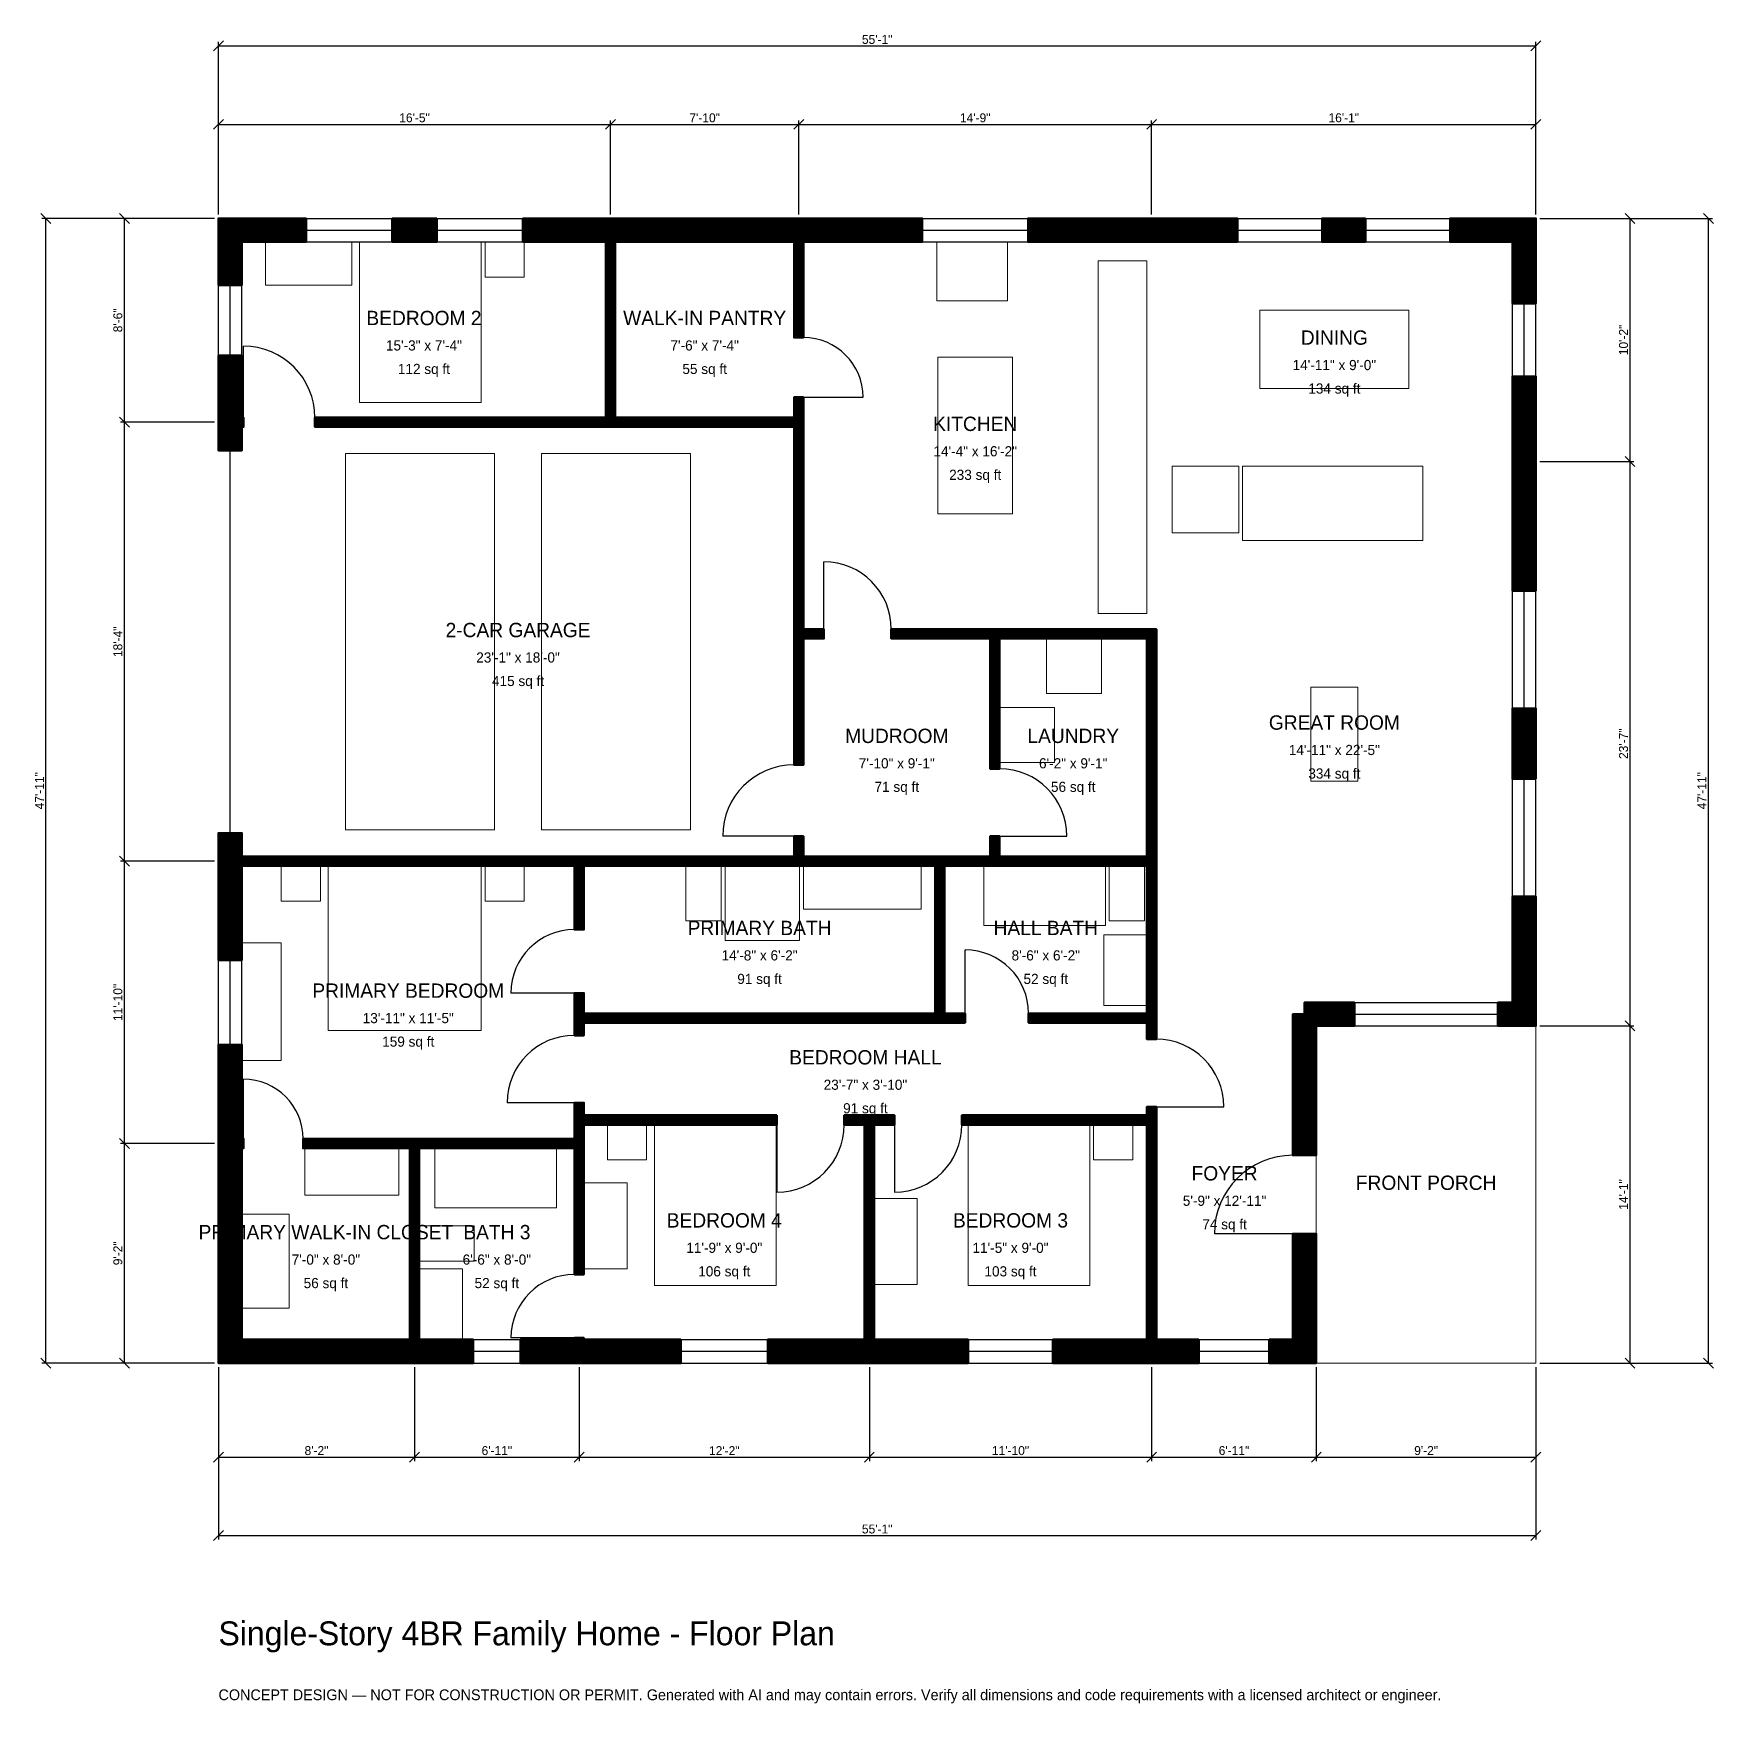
# Model space of a CAD drawing. Header units: inches. Extents: x -93 to 751, y -171 to 668.
import ezdxf
from ezdxf.enums import TextEntityAlignment as Align

# ---------------------------------------------------------------- set-up
doc = ezdxf.new("R2010")
doc.units = ezdxf.units.IN
doc.header["$MEASUREMENT"] = 0
doc.linetypes.add('DASHED', pattern=[0.6, 0.5, -0.1])
for name, color, linetype, lineweight in [('A-ANNO-DIMS', 1, 'Continuous', 13), ('A-ANNO-TEXT', 7, 'Continuous', 18), ('A-AREA-IDEN', 7, 'Continuous', 18), ('A-DOOR', 2, 'Continuous', 25), ('A-FLOR-FIXT', 9, 'Continuous', 13), ('A-FURN', 9, 'Continuous', 13), ('A-GLAZ', 4, 'Continuous', 25), ('A-SITE-PAVE', 8, 'Continuous', 13), ('A-WALL', 7, 'Continuous', 50), ('A-WALL-PATT', 8, 'Continuous', 13)]:
    doc.layers.add(name, color=color, linetype=linetype, lineweight=lineweight)
doc.dimstyles.new('PLAN', dxfattribs={"dimtxt": 4.5, "dimasz": 3, "dimexe": 2, "dimexo": 2, "dimgap": 1, "dimtad": 1, "dimdec": 0, "dimlunit": 4, "dimtsz": 2.5, "dimcen": 2.5, "dimclrd": 1, "dimclre": 1, "dimazin": 3, "dimtfac": 1, "dimtmove": 0, "dimatfit": 3})

msp = doc.modelspace()

# ---------------------------------------------------------------- hatches: boundary and pattern name
at = {"layer": 'A-WALL-PATT'}
h = msp.add_hatch(dxfattribs=at)
h.set_pattern_fill('ANSI31', color=8, scale=0.8)
h.paths.add_polyline_path([(175.1969, 0), (151.5748, 0), (151.5748, 11.811), (175.1969, 11.811), (178.7402, 11.811), (178.7402, 12.5984), (183.4646, 12.5984), (183.4646, 11.811), (187.0079, 11.811), (232.0866, 11.811), (232.0866, 0), (187.0079, 0), (183.4646, 0), (183.4646, 0), (178.7402, 0), (178.7402, 0), (175.1969, 0)])
h.paths.add_polyline_path([(104.3307, 0), (100.7874, 0), (100.7874, 0), (96.063, 0), (96.063, 0), (92.5197, 0), (11.811, 0), (11.811, 0), (0, 0), (0, 0), (0, 0), (0, 0), (0, 11.811), (0, 11.811), (0, 104.3307), (0, 107.874), (0, 107.874), (0, 112.5984), (0, 112.5984), (0, 116.1417), (0, 159.8425), (11.811, 159.8425), (11.811, 116.1417), (11.811, 112.5984), (12.5984, 112.5984), (12.5984, 107.874), (11.811, 107.874), (11.811, 104.3307), (11.811, 11.811), (92.5197, 11.811), (96.063, 11.811), (96.063, 107.874), (42.5197, 107.874), (42.5197, 112.5984), (96.063, 112.5984), (100.7874, 112.5984), (178.7402, 112.5984), (178.7402, 119.685), (178.7402, 124.4094), (178.7402, 130.7087), (183.4646, 130.7087), (183.4646, 124.4094), (280.315, 124.4094), (280.315, 119.685), (183.4646, 119.685), (183.4646, 112.5984), (183.4646, 107.874), (183.4646, 44.4882), (178.7402, 44.4882), (178.7402, 107.874), (100.7874, 107.874), (100.7874, 11.811), (104.3307, 11.811), (127.9528, 11.811), (127.9528, 0), (104.3307, 0)])
h.paths.add_polyline_path([(0, 246.063), (0, 249.6063), (0, 249.6063), (0, 254.3307), (0, 254.3307), (0, 257.874), (0, 266.1417), (11.811, 266.1417), (11.811, 257.874), (11.811, 254.3307), (178.7402, 254.3307), (183.4646, 254.3307), (288.9764, 254.3307), (288.9764, 264.5669), (293.7008, 264.5669), (293.7008, 254.3307), (359.8425, 254.3307), (364.5669, 254.3307), (387.4016, 254.3307), (387.4016, 264.5669), (392.126, 264.5669), (392.126, 254.3307), (466.1417, 254.3307), (466.1417, 254.3307), (466.1417, 363.7795), (392.126, 363.7795), (392.126, 298.4252), (387.4016, 298.4252), (387.4016, 363.7795), (337.7953, 363.7795), (337.7953, 368.5039), (387.4016, 368.5039), (392.126, 368.5039), (466.1417, 368.5039), (470.8661, 368.5039), (470.8661, 363.7795), (470.8661, 249.6063), (470.8661, 249.6063), (470.8661, 175.5906), (470.8661, 171.6535), (470.8661, 170.8661), (470.8661, 166.9291), (470.8661, 162.5984), (466.1417, 162.5984), (466.1417, 166.9291), (466.1417, 170.8661), (406.6929, 170.8661), (406.6929, 175.5906), (466.1417, 175.5906), (466.1417, 249.6063), (392.126, 249.6063), (387.4016, 249.6063), (364.5669, 249.6063), (364.5669, 175.5906), (374.8031, 175.5906), (374.8031, 170.8661), (364.5669, 170.8661), (359.8425, 170.8661), (183.4646, 170.8661), (183.4646, 164.5669), (178.7402, 164.5669), (178.7402, 170.8661), (178.7402, 175.5906), (178.7402, 185.8268), (183.4646, 185.8268), (183.4646, 175.5906), (359.8425, 175.5906), (359.8425, 249.6063), (293.7008, 249.6063), (288.9764, 249.6063), (183.4646, 249.6063), (183.4646, 217.7165), (178.7402, 217.7165), (178.7402, 249.6063), (11.811, 249.6063), (11.811, 246.063), (11.811, 202.3622), (0, 202.3622), (0, 246.063)])
h.paths.add_polyline_path([(0, 466.5354), (0, 470.0787), (0, 470.0787), (0, 474.8031), (0, 474.8031), (0, 478.3465), (0, 505.9055), (11.811, 505.9055), (11.811, 478.3465), (11.811, 474.8031), (12.5984, 474.8031), (12.5984, 470.0787), (11.811, 470.0787), (11.811, 466.5354), (11.811, 458.2677), (0, 458.2677), (0, 466.5354)])
h.paths.add_polyline_path([(0, 562.9921), (0, 562.9921), (0, 574.8031), (0, 574.8031), (0, 574.8032), (0, 574.8032), (11.811, 574.8032), (11.811, 574.8031), (43.9633, 574.8031), (43.9633, 562.9921), (11.811, 562.9921), (11.811, 541.3386), (0, 541.3386), (0, 562.9921)])
h.paths.add_polyline_path([(109.5801, 574.8031), (109.5801, 562.9921), (87.2703, 562.9921), (87.2703, 574.8031), (109.5801, 574.8031)])
h.paths.add_polyline_path([(190.9449, 574.8031), (194.4882, 574.8031), (194.4882, 574.8032), (199.2126, 574.8032), (199.2126, 574.8031), (202.7559, 574.8031), (285.4331, 574.8031), (285.4331, 574.8031), (288.9764, 574.8031), (288.9764, 574.8032), (293.7008, 574.8032), (293.7008, 574.8031), (353.3465, 574.8031), (353.3465, 562.9921), (297.2441, 562.9921), (297.2441, 562.9921), (293.7008, 562.9921), (293.7008, 514.9606), (288.9764, 514.9606), (288.9764, 562.9921), (202.7559, 562.9921), (199.2126, 562.9921), (199.2126, 474.8031), (288.9764, 474.8031), (288.9764, 485.0394), (293.7008, 485.0394), (293.7008, 474.8031), (293.7008, 470.0787), (293.7008, 368.5039), (303.937, 368.5039), (303.937, 363.7795), (293.7008, 363.7795), (293.7008, 300.3937), (288.9764, 300.3937), (288.9764, 363.7795), (288.9764, 368.5039), (288.9764, 470.0787), (199.2126, 470.0787), (194.4882, 470.0787), (48.4252, 470.0787), (48.4252, 474.8031), (194.4882, 474.8031), (194.4882, 562.9921), (190.9449, 562.9921), (152.8871, 562.9921), (152.8871, 574.8031), (190.9449, 574.8031)])
h.paths.add_polyline_path([(474.4094, 574.8031), (474.4094, 574.8031), (511.5486, 574.8031), (511.5486, 562.9921), (462.5984, 562.9921), (462.5984, 562.9921), (406.4961, 562.9921), (406.4961, 574.8031), (474.4094, 574.8031)])
h.paths.add_polyline_path([(575.853, 574.8031), (575.853, 562.9921), (554.0682, 562.9921), (554.0682, 574.8031), (575.853, 574.8031)])
h.paths.add_polyline_path([(649.6063, 574.8031), (649.6063, 574.8032), (661.4173, 574.8032), (661.4173, 574.8031), (661.4174, 574.8031), (661.4174, 562.9921), (661.4173, 562.9921), (661.4173, 532.0866), (649.6063, 532.0866), (649.6063, 562.9921), (618.3727, 562.9921), (618.3727, 574.8031), (649.6063, 574.8031)])
h.paths.add_polyline_path([(661.4173, 458.6614), (661.4173, 446.8504), (661.4173, 387.7953), (649.6063, 387.7953), (649.6063, 446.8504), (649.6063, 458.6614), (649.6063, 495.4724), (661.4173, 495.4724), (661.4173, 458.6614)])
h.paths.add_polyline_path([(661.4173, 293.3071), (649.6063, 293.3071), (649.6063, 328.7402), (661.4173, 328.7402), (661.4173, 293.3071)])
h.paths.add_polyline_path([(661.4173, 181.1024), (661.4174, 181.1024), (661.4174, 169.2913), (661.4173, 169.2913), (661.4173, 169.2913), (649.6063, 169.2913), (649.6063, 169.2913), (642.3228, 169.2913), (642.3228, 181.1024), (649.6063, 181.1024), (649.6063, 234.252), (661.4173, 234.252), (661.4173, 181.1024)])
h.paths.add_polyline_path([(551.1811, 169.2913), (551.1811, 104.3307), (539.3701, 104.3307), (539.3701, 175.1969), (545.2756, 175.1969), (545.2756, 181.1024), (570.2756, 181.1024), (570.2756, 169.2913), (551.1811, 169.2913)])
h.paths.add_polyline_path([(551.1811, 11.811), (551.1811, 11.811), (551.1811, 0), (551.1811, 0), (551.1811, 0), (539.3701, 0), (539.3701, 0), (527.5591, 0), (527.5591, 11.811), (539.3701, 11.811), (539.3701, 64.9606), (551.1811, 64.9606), (551.1811, 11.811)])
h.paths.add_polyline_path([(474.4094, 0), (470.8661, 0), (470.8661, 0), (466.1417, 0), (466.1417, 0), (462.5984, 0), (418.8976, 0), (418.8976, 11.811), (462.5984, 11.811), (466.1417, 11.811), (466.1417, 119.685), (466.1417, 119.685), (373.2283, 119.685), (373.2283, 124.4094), (466.1417, 124.4094), (466.1417, 128.7402), (470.8661, 128.7402), (470.8661, 124.4094), (470.8661, 124.4094), (470.8661, 11.811), (474.4094, 11.811), (492.126, 11.811), (492.126, 0), (474.4094, 0)])
h.paths.add_polyline_path([(332.6772, 0), (329.1339, 0), (329.1339, 0), (324.4094, 0), (324.4094, 0), (320.8661, 0), (275.7874, 0), (275.7874, 11.811), (320.8661, 11.811), (324.4094, 11.811), (324.4094, 119.685), (314.1732, 119.685), (314.1732, 124.4094), (324.4094, 124.4094), (329.1339, 124.4094), (339.3701, 124.4094), (339.3701, 119.685), (329.1339, 119.685), (329.1339, 11.811), (332.6772, 11.811), (376.378, 11.811), (376.378, 0), (332.6772, 0)])

# ---------------------------------------------------------------- linework, layer by layer
at = {"layer": 'A-DOOR'}
for p, q in [((12.5984, 474.8031), (12.5984, 510.6299)), ((293.7008, 485.0394), (323.622, 485.0394)), ((303.937, 368.5039), (303.937, 402.3622)), ((288.9764, 264.5669), (253.1496, 264.5669)), ((392.126, 264.5669), (425.9843, 264.5669)), ((374.8031, 175.5906), (374.8031, 207.4803)), ((178.7402, 185.8268), (146.8504, 185.8268)), ((12.5984, 112.5984), (12.5984, 142.5197)), ((178.7402, 130.7087), (144.8819, 130.7087)), ((470.8661, 128.7402), (504.7244, 128.7402)), ((280.315, 119.685), (280.315, 85.8268)), ((339.3701, 119.685), (339.3701, 85.8268)), ((539.3701, 64.9606), (500, 64.9606)), ((178.7402, 12.5984), (146.8504, 12.5984))]:
    msp.add_line(p, q, dxfattribs=at)
at = {"layer": 'A-DOOR', "linetype": 'DASHED'}
msp.add_line((5.9055, 266.1417), (5.9055, 458.2677), dxfattribs=at)
at = {"layer": 'A-DOOR'}
for centre, radius, start, end in [((293.7008, 485.0394), 29.9213, 0, 90), ((12.5984, 474.8031), 35.8268, 0, 90), ((303.937, 368.5039), 33.8583, 0, 90), ((288.9764, 264.5669), 35.8268, 90, 180), ((392.126, 264.5669), 33.8583, 0, 90), ((178.7402, 185.8268), 31.8898, 90, 180), ((374.8031, 175.5906), 31.8898, 0, 90), ((178.7402, 130.7087), 33.8583, 90, 180), ((470.8661, 128.7402), 33.8583, 0, 90), ((12.5984, 112.5984), 29.9213, 0, 90), ((280.315, 119.685), 33.8583, 270, 360), ((339.3701, 119.685), 33.8583, 270, 360), ((539.3701, 64.9606), 39.3701, 90, 180), ((178.7402, 12.5984), 31.8898, 90, 180)]:
    msp.add_arc(centre, radius, start, end, dxfattribs=at)
at = {"layer": 'A-FLOR-FIXT'}
for points in [[(441.7323, 376.378), (466.1417, 376.378), (466.1417, 553.5433), (441.7323, 553.5433)], [(361.2205, 426.378), (398.622, 426.378), (398.622, 505.1181), (361.2205, 505.1181)], [(234.6457, 222.0472), (252.3622, 222.0472), (252.3622, 249.6063), (234.6457, 249.6063)], [(254.3307, 212.2047), (291.7323, 212.2047), (291.7323, 249.6063), (254.3307, 249.6063)], [(293.7008, 227.9528), (352.7559, 227.9528), (352.7559, 249.6063), (293.7008, 249.6063)], [(384.252, 219.685), (445.2756, 219.685), (445.2756, 249.6063), (384.252, 249.6063)], [(447.2441, 222.0472), (464.9606, 222.0472), (464.9606, 249.6063), (447.2441, 249.6063)], [(444.4882, 179.5276), (466.1417, 179.5276), (466.1417, 214.9606), (444.4882, 214.9606)], [(108.6614, 77.9528), (169.685, 77.9528), (169.685, 107.874), (108.6614, 107.874)], [(100.7874, 51.1811), (128.3465, 51.1811), (128.3465, 68.8976), (100.7874, 68.8976)], [(100.7874, 11.811), (122.4409, 11.811), (122.4409, 47.2441), (100.7874, 47.2441)]]:
    msp.add_lwpolyline(points, close=True, dxfattribs=at)
at = {"layer": 'A-FURN'}
for points in [[(23.622, 541.3386), (66.9291, 541.3386), (66.9291, 562.9921), (23.622, 562.9921)], [(70.8661, 482.2835), (131.8898, 482.2835), (131.8898, 562.9921), (70.8661, 562.9921)], [(133.8583, 545.2756), (153.5433, 545.2756), (153.5433, 562.9921), (133.8583, 562.9921)], [(360.6299, 533.4646), (396.063, 533.4646), (396.063, 562.9921), (360.6299, 562.9921)], [(522.8346, 489.3701), (597.6378, 489.3701), (597.6378, 528.7402), (522.8346, 528.7402)], [(63.7795, 267.7165), (138.5827, 267.7165), (138.5827, 456.6929), (63.7795, 456.6929)], [(162.2047, 267.7165), (237.0079, 267.7165), (237.0079, 456.6929), (162.2047, 456.6929)], [(478.7402, 416.9291), (512.2047, 416.9291), (512.2047, 450.3937), (478.7402, 450.3937)], [(514.1732, 412.9921), (604.7244, 412.9921), (604.7244, 450.3937), (514.1732, 450.3937)], [(415.748, 336.2205), (443.3071, 336.2205), (443.3071, 363.7795), (415.748, 363.7795)], [(548.4252, 292.126), (572.0472, 292.126), (572.0472, 339.3701), (548.4252, 339.3701)], [(392.126, 301.5748), (419.685, 301.5748), (419.685, 329.1339), (392.126, 329.1339)], [(31.4961, 231.8898), (51.1811, 231.8898), (51.1811, 249.6063), (31.4961, 249.6063)], [(55.1181, 166.9291), (131.8898, 166.9291), (131.8898, 249.6063), (55.1181, 249.6063)], [(133.8583, 231.8898), (153.5433, 231.8898), (153.5433, 249.6063), (133.8583, 249.6063)], [(11.811, 151.9685), (31.4961, 151.9685), (31.4961, 211.0236), (11.811, 211.0236)], [(195.2756, 101.9685), (214.9606, 101.9685), (214.9606, 119.685), (195.2756, 119.685)], [(218.8976, 38.9764), (279.9213, 38.9764), (279.9213, 119.685), (218.8976, 119.685)], [(376.378, 38.9764), (437.4016, 38.9764), (437.4016, 119.685), (376.378, 119.685)], [(439.3701, 101.9685), (459.0551, 101.9685), (459.0551, 119.685), (439.3701, 119.685)], [(43.3071, 84.252), (90.5512, 84.252), (90.5512, 107.874), (43.3071, 107.874)], [(183.4646, 47.2441), (205.1181, 47.2441), (205.1181, 90.5512), (183.4646, 90.5512)], [(329.1339, 39.3701), (350.7874, 39.3701), (350.7874, 82.6772), (329.1339, 82.6772)], [(11.811, 27.5591), (35.4331, 27.5591), (35.4331, 74.8031), (11.811, 74.8031)]]:
    msp.add_lwpolyline(points, close=True, dxfattribs=at)
at = {"layer": 'A-GLAZ'}
for p, q in [((43.9633, 574.8031), (87.2703, 574.8031)), ((109.5801, 574.8031), (152.8871, 574.8031)), ((353.3465, 574.8031), (406.4961, 574.8031)), ((511.5486, 574.8031), (554.0682, 574.8031)), ((575.853, 574.8031), (618.3727, 574.8031)), ((43.9633, 568.8976), (87.2703, 568.8976)), ((109.5801, 568.8976), (152.8871, 568.8976)), ((353.3465, 568.8976), (406.4961, 568.8976)), ((511.5486, 568.8976), (554.0682, 568.8976)), ((575.853, 568.8976), (618.3727, 568.8976)), ((43.9633, 562.9921), (87.2703, 562.9921)), ((109.5801, 562.9921), (152.8871, 562.9921)), ((353.3465, 562.9921), (406.4961, 562.9921)), ((511.5486, 562.9921), (554.0682, 562.9921)), ((575.853, 562.9921), (618.3727, 562.9921)), ((0, 505.9055), (0, 541.3386)), ((5.9055, 505.9055), (5.9055, 541.3386)), ((11.811, 505.9055), (11.811, 541.3386)), ((649.6063, 495.4724), (649.6063, 532.0866)), ((655.5118, 495.4724), (655.5118, 532.0866)), ((661.4173, 495.4724), (661.4173, 532.0866)), ((649.6063, 328.7402), (649.6063, 387.7953)), ((655.5118, 328.7402), (655.5118, 387.7953)), ((661.4173, 328.7402), (661.4173, 387.7953)), ((649.6063, 234.252), (649.6063, 293.3071)), ((655.5118, 234.252), (655.5118, 293.3071)), ((661.4173, 234.252), (661.4173, 293.3071)), ((0, 159.8425), (0, 202.3622)), ((5.9055, 159.8425), (5.9055, 202.3622)), ((11.811, 159.8425), (11.811, 202.3622)), ((570.2756, 181.1024), (642.3228, 181.1024)), ((570.2756, 175.1969), (642.3228, 175.1969)), ((570.2756, 169.2913), (642.3228, 169.2913)), ((127.9528, 11.811), (151.5748, 11.811)), ((232.0866, 11.811), (275.7874, 11.811)), ((376.378, 11.811), (418.8976, 11.811)), ((492.126, 11.811), (527.5591, 11.811)), ((127.9528, 5.9055), (151.5748, 5.9055)), ((127.9528, 0), (151.5748, 0)), ((232.0866, 5.9055), (275.7874, 5.9055)), ((232.0866, 0), (275.7874, 0)), ((376.378, 5.9055), (418.8976, 5.9055)), ((376.378, 0), (418.8976, 0)), ((492.126, 5.9055), (527.5591, 5.9055)), ((492.126, 0), (527.5591, 0))]:
    msp.add_line(p, q, dxfattribs=at)
at = {"layer": 'A-SITE-PAVE', "linetype": 'DASHED'}
msp.add_lwpolyline([(551.1811, 0), (661.4173, 0), (661.4173, 169.2913), (551.1811, 169.2913)], close=True, dxfattribs=at)
at = {"layer": 'A-WALL'}
for points in [[(0, 562.9921), (0, 562.9921), (0, 574.8031), (0, 574.8031), (0, 574.8032), (0, 574.8032), (11.811, 574.8032), (11.811, 574.8031), (43.9633, 574.8031), (43.9633, 562.9921), (11.811, 562.9921), (11.811, 541.3386), (0, 541.3386), (0, 562.9921)], [(190.9449, 574.8031), (194.4882, 574.8031), (194.4882, 574.8032), (199.2126, 574.8032), (199.2126, 574.8031), (202.7559, 574.8031), (285.4331, 574.8031), (285.4331, 574.8031), (288.9764, 574.8031), (288.9764, 574.8032), (293.7008, 574.8032), (293.7008, 574.8031), (353.3465, 574.8031), (353.3465, 562.9921), (297.2441, 562.9921), (297.2441, 562.9921), (293.7008, 562.9921), (293.7008, 514.9606), (288.9764, 514.9606), (288.9764, 562.9921), (202.7559, 562.9921), (199.2126, 562.9921), (199.2126, 474.8031), (288.9764, 474.8031), (288.9764, 485.0394), (293.7008, 485.0394), (293.7008, 474.8031), (293.7008, 470.0787), (293.7008, 368.5039), (303.937, 368.5039), (303.937, 363.7795), (293.7008, 363.7795), (293.7008, 300.3937), (288.9764, 300.3937), (288.9764, 363.7795), (288.9764, 368.5039), (288.9764, 470.0787), (199.2126, 470.0787), (194.4882, 470.0787), (48.4252, 470.0787), (48.4252, 474.8031), (194.4882, 474.8031), (194.4882, 562.9921), (190.9449, 562.9921), (152.8871, 562.9921), (152.8871, 574.8031), (190.9449, 574.8031)], [(109.5801, 574.8031), (109.5801, 562.9921), (87.2703, 562.9921), (87.2703, 574.8031), (109.5801, 574.8031)], [(474.4094, 574.8031), (474.4094, 574.8031), (511.5486, 574.8031), (511.5486, 562.9921), (462.5984, 562.9921), (462.5984, 562.9921), (406.4961, 562.9921), (406.4961, 574.8031), (474.4094, 574.8031)], [(575.853, 574.8031), (575.853, 562.9921), (554.0682, 562.9921), (554.0682, 574.8031), (575.853, 574.8031)], [(649.6063, 574.8031), (649.6063, 574.8032), (661.4173, 574.8032), (661.4173, 574.8031), (661.4174, 574.8031), (661.4174, 562.9921), (661.4173, 562.9921), (661.4173, 532.0866), (649.6063, 532.0866), (649.6063, 562.9921), (618.3727, 562.9921), (618.3727, 574.8031), (649.6063, 574.8031)], [(0, 466.5354), (0, 470.0787), (0, 470.0787), (0, 474.8031), (0, 474.8031), (0, 478.3465), (0, 505.9055), (11.811, 505.9055), (11.811, 478.3465), (11.811, 474.8031), (12.5984, 474.8031), (12.5984, 470.0787), (11.811, 470.0787), (11.811, 466.5354), (11.811, 458.2677), (0, 458.2677), (0, 466.5354)], [(661.4173, 458.6614), (661.4173, 446.8504), (661.4173, 387.7953), (649.6063, 387.7953), (649.6063, 446.8504), (649.6063, 458.6614), (649.6063, 495.4724), (661.4173, 495.4724), (661.4173, 458.6614)], [(0, 246.063), (0, 249.6063), (0, 249.6063), (0, 254.3307), (0, 254.3307), (0, 257.874), (0, 266.1417), (11.811, 266.1417), (11.811, 257.874), (11.811, 254.3307), (178.7402, 254.3307), (183.4646, 254.3307), (288.9764, 254.3307), (288.9764, 264.5669), (293.7008, 264.5669), (293.7008, 254.3307), (359.8425, 254.3307), (364.5669, 254.3307), (387.4016, 254.3307), (387.4016, 264.5669), (392.126, 264.5669), (392.126, 254.3307), (466.1417, 254.3307), (466.1417, 254.3307), (466.1417, 363.7795), (392.126, 363.7795), (392.126, 298.4252), (387.4016, 298.4252), (387.4016, 363.7795), (337.7953, 363.7795), (337.7953, 368.5039), (387.4016, 368.5039), (392.126, 368.5039), (466.1417, 368.5039), (470.8661, 368.5039), (470.8661, 363.7795), (470.8661, 249.6063), (470.8661, 249.6063), (470.8661, 175.5906), (470.8661, 171.6535), (470.8661, 170.8661), (470.8661, 166.9291), (470.8661, 162.5984), (466.1417, 162.5984), (466.1417, 166.9291), (466.1417, 170.8661), (406.6929, 170.8661), (406.6929, 175.5906), (466.1417, 175.5906), (466.1417, 249.6063), (392.126, 249.6063), (387.4016, 249.6063), (364.5669, 249.6063), (364.5669, 175.5906), (374.8031, 175.5906), (374.8031, 170.8661), (364.5669, 170.8661), (359.8425, 170.8661), (183.4646, 170.8661), (183.4646, 164.5669), (178.7402, 164.5669), (178.7402, 170.8661), (178.7402, 175.5906), (178.7402, 185.8268), (183.4646, 185.8268), (183.4646, 175.5906), (359.8425, 175.5906), (359.8425, 249.6063), (293.7008, 249.6063), (288.9764, 249.6063), (183.4646, 249.6063), (183.4646, 217.7165), (178.7402, 217.7165), (178.7402, 249.6063), (11.811, 249.6063), (11.811, 246.063), (11.811, 202.3622), (0, 202.3622), (0, 246.063)], [(661.4173, 293.3071), (649.6063, 293.3071), (649.6063, 328.7402), (661.4173, 328.7402), (661.4173, 293.3071)], [(661.4173, 181.1024), (661.4174, 181.1024), (661.4174, 169.2913), (661.4173, 169.2913), (661.4173, 169.2913), (649.6063, 169.2913), (649.6063, 169.2913), (642.3228, 169.2913), (642.3228, 181.1024), (649.6063, 181.1024), (649.6063, 234.252), (661.4173, 234.252), (661.4173, 181.1024)], [(551.1811, 169.2913), (551.1811, 104.3307), (539.3701, 104.3307), (539.3701, 175.1969), (545.2756, 175.1969), (545.2756, 181.1024), (570.2756, 181.1024), (570.2756, 169.2913), (551.1811, 169.2913)], [(104.3307, 0), (100.7874, 0), (100.7874, 0), (96.063, 0), (96.063, 0), (92.5197, 0), (11.811, 0), (11.811, 0), (0, 0), (0, 0), (0, 0), (0, 0), (0, 11.811), (0, 11.811), (0, 104.3307), (0, 107.874), (0, 107.874), (0, 112.5984), (0, 112.5984), (0, 116.1417), (0, 159.8425), (11.811, 159.8425), (11.811, 116.1417), (11.811, 112.5984), (12.5984, 112.5984), (12.5984, 107.874), (11.811, 107.874), (11.811, 104.3307), (11.811, 11.811), (92.5197, 11.811), (96.063, 11.811), (96.063, 107.874), (42.5197, 107.874), (42.5197, 112.5984), (96.063, 112.5984), (100.7874, 112.5984), (178.7402, 112.5984), (178.7402, 119.685), (178.7402, 124.4094), (178.7402, 130.7087), (183.4646, 130.7087), (183.4646, 124.4094), (280.315, 124.4094), (280.315, 119.685), (183.4646, 119.685), (183.4646, 112.5984), (183.4646, 107.874), (183.4646, 44.4882), (178.7402, 44.4882), (178.7402, 107.874), (100.7874, 107.874), (100.7874, 11.811), (104.3307, 11.811), (127.9528, 11.811), (127.9528, 0), (104.3307, 0)], [(474.4094, 0), (470.8661, 0), (470.8661, 0), (466.1417, 0), (466.1417, 0), (462.5984, 0), (418.8976, 0), (418.8976, 11.811), (462.5984, 11.811), (466.1417, 11.811), (466.1417, 119.685), (466.1417, 119.685), (373.2283, 119.685), (373.2283, 124.4094), (466.1417, 124.4094), (466.1417, 128.7402), (470.8661, 128.7402), (470.8661, 124.4094), (470.8661, 124.4094), (470.8661, 11.811), (474.4094, 11.811), (492.126, 11.811), (492.126, 0), (474.4094, 0)], [(332.6772, 0), (329.1339, 0), (329.1339, 0), (324.4094, 0), (324.4094, 0), (320.8661, 0), (275.7874, 0), (275.7874, 11.811), (320.8661, 11.811), (324.4094, 11.811), (324.4094, 119.685), (314.1732, 119.685), (314.1732, 124.4094), (324.4094, 124.4094), (329.1339, 124.4094), (339.3701, 124.4094), (339.3701, 119.685), (329.1339, 119.685), (329.1339, 11.811), (332.6772, 11.811), (376.378, 11.811), (376.378, 0), (332.6772, 0)], [(551.1811, 11.811), (551.1811, 11.811), (551.1811, 0), (551.1811, 0), (551.1811, 0), (539.3701, 0), (539.3701, 0), (527.5591, 0), (527.5591, 11.811), (539.3701, 11.811), (539.3701, 64.9606), (551.1811, 64.9606), (551.1811, 11.811)], [(175.1969, 0), (151.5748, 0), (151.5748, 11.811), (175.1969, 11.811), (178.7402, 11.811), (178.7402, 12.5984), (183.4646, 12.5984), (183.4646, 11.811), (187.0079, 11.811), (232.0866, 11.811), (232.0866, 0), (187.0079, 0), (183.4646, 0), (183.4646, 0), (178.7402, 0), (178.7402, 0), (175.1969, 0)]]:
    msp.add_lwpolyline(points, close=True, dxfattribs=at)

# ---------------------------------------------------------------- texts
at = {"layer": 'A-ANNO-TEXT'}
for s, height, p in [('Single-Story 4BR Family Home - Floor Plan', 12, (0, -141.7323)), ('CONCEPT DESIGN — NOT FOR CONSTRUCTION OR PERMIT. Generated with AI and may contain errors. Verify all dimensions and code requirements with a licensed architect or engineer.', 5.4, (0, -169.2913))]:
    msp.add_text(s, height=height, dxfattribs=at).set_placement(p)
at = {"layer": 'A-AREA-IDEN'}
for s, height, p in [('BEDROOM 2', 7.2, (103.1496, 524.8031)), ('WALK-IN PANTRY', 7.2, (244.0945, 524.8031)), ('DINING', 7.2, (560.2362, 514.9606)), ('15\'-3" x 7\'-4"', 5.1, (103.1496, 511.0236)), ('7\'-6" x 7\'-4"', 5.1, (244.0945, 511.0236)), ('112 sq ft', 5.1, (103.1496, 499.2126)), ('55 sq ft', 5.1, (244.0945, 499.2126)), ('14\'-11" x 9\'-0"', 5.1, (560.2362, 501.1811)), ('134 sq ft', 5.1, (560.2362, 489.3701)), ('KITCHEN', 7.2, (379.9213, 471.6535)), ('14\'-4" x 16\'-2"', 5.1, (379.9213, 457.874)), ('233 sq ft', 5.1, (379.9213, 446.063)), ('2-CAR GARAGE', 7.2, (150.3937, 368.1102)), ('23\'-1" x 18\'-0"', 5.1, (150.3937, 354.3307)), ('415 sq ft', 5.1, (150.3937, 342.5197)), ('GREAT ROOM', 7.2, (560.2362, 321.6535)), ('MUDROOM', 7.2, (340.5512, 314.9606)), ('LAUNDRY', 7.2, (429.1339, 314.9606)), ('7\'-10" x 9\'-1"', 5.1, (340.5512, 301.1811)), ('6\'-2" x 9\'-1"', 5.1, (429.1339, 301.1811)), ('14\'-11" x 22\'-5"', 5.1, (560.2362, 307.874)), ('334 sq ft', 5.1, (560.2362, 296.063)), ('71 sq ft', 5.1, (340.5512, 289.3701)), ('56 sq ft', 5.1, (429.1339, 289.3701)), ('PRIMARY BATH', 7.2, (271.6535, 218.5039)), ('HALL BATH', 7.2, (415.3543, 218.5039)), ('14\'-8" x 6\'-2"', 5.1, (271.6535, 204.7244)), ('8\'-6" x 6\'-2"', 5.1, (415.3543, 204.7244)), ('91 sq ft', 5.1, (271.6535, 192.9134)), ('52 sq ft', 5.1, (415.3543, 192.9134)), ('PRIMARY BEDROOM', 7.2, (95.2756, 187.0079)), ('13\'-11" x 11\'-5"', 5.1, (95.2756, 173.2283)), ('159 sq ft', 5.1, (95.2756, 161.4173)), ('BEDROOM HALL', 7.2, (324.8031, 153.5433)), ('23\'-7" x 3\'-10"', 5.1, (324.8031, 139.7638)), ('91 sq ft', 5.1, (324.8031, 127.9528)), ('FOYER', 7.2, (505.1181, 95.2756)), ('FRONT PORCH', 7.2, (606.2992, 90.5512)), ('5\'-9" x 12\'-11"', 5.1, (505.1181, 81.4961)), ('PRIMARY WALK-IN CLOSET', 7.2, (53.937, 65.748)), ('BATH 3', 7.2, (139.7638, 65.748)), ('BEDROOM 4', 7.2, (253.937, 71.6535)), ('BEDROOM 3', 7.2, (397.6378, 71.6535)), ('74 sq ft', 5.1, (505.1181, 69.685)), ('11\'-9" x 9\'-0"', 5.1, (253.937, 57.874)), ('11\'-5" x 9\'-0"', 5.1, (397.6378, 57.874)), ('7\'-0" x 8\'-0"', 5.1, (53.937, 51.9685)), ('6\'-6" x 8\'-0"', 5.1, (139.7638, 51.9685)), ('56 sq ft', 5.1, (53.937, 40.1575)), ('52 sq ft', 5.1, (139.7638, 40.1575)), ('106 sq ft', 5.1, (253.937, 46.063)), ('103 sq ft', 5.1, (397.6378, 46.063))]:
    msp.add_text(s, height=height, dxfattribs=at).set_placement(p, align=Align.MIDDLE_CENTER)

# ---------------------------------------------------------------- dimensions: what is measured, and where the dimension line sits
at = {"layer": 'A-ANNO-DIMS'}
for base, p1, p2, text in [((0, 661.4173), (0, 574.8031), (661.4173, 574.8031), '55\'-1"'), ((0, 622.0472), (0, 574.8031), (196.8504, 574.8031), '16\'-5"'), ((196.8504, 622.0472), (196.8504, 574.8031), (291.3386, 574.8031), '7\'-10"'), ((291.3386, 622.0472), (291.3386, 574.8031), (468.5039, 574.8031), '14\'-9"'), ((468.5039, 622.0472), (468.5039, 574.8031), (661.4173, 574.8031), '16\'-1"'), ((0, -47.2441), (0, 0), (98.4252, 0), '8\'-2"'), ((0, -86.6142), (0, 0), (661.4173, 0), '55\'-1"'), ((98.4252, -47.2441), (98.4252, 0), (181.1024, 0), '6\'-11"'), ((181.1024, -47.2441), (181.1024, 0), (326.7717, 0), '12\'-2"'), ((326.7717, -47.2441), (326.7717, 0), (468.5039, 0), '11\'-10"'), ((468.5039, -47.2441), (468.5039, 0), (551.1811, 0), '6\'-11"'), ((551.1811, -47.2441), (551.1811, 0), (661.4173, 0), '9\'-2"')]:
    msp.add_linear_dim(base=base, p1=p1, p2=p2, text=text, dimstyle='PLAN', dxfattribs=at).render()
for base, p1, p2, text in [((-86.6142, 0), (0, 0), (0, 574.8031), '47\'-11"'), ((-47.2441, 472.4409), (0, 472.4409), (0, 574.8031), '8\'-6"'), ((708.6614, 452.7559), (661.4173, 452.7559), (661.4173, 574.8031), '10\'-2"'), ((748.0315, 0), (661.4173, 0), (661.4173, 574.8031), '47\'-11"'), ((-47.2441, 251.9685), (0, 251.9685), (0, 472.4409), '18\'-4"'), ((708.6614, 169.2913), (661.4173, 169.2913), (661.4173, 452.7559), '23\'-7"'), ((-47.2441, 110.2362), (0, 110.2362), (0, 251.9685), '11\'-10"'), ((708.6614, 0), (661.4173, 0), (661.4173, 169.2913), '14\'-1"'), ((-47.2441, 0), (0, 0), (0, 110.2362), '9\'-2"')]:
    msp.add_linear_dim(base=base, p1=p1, p2=p2, angle=90, text=text, dimstyle='PLAN', dxfattribs=at).render()

doc.saveas('drawing.dxf')
